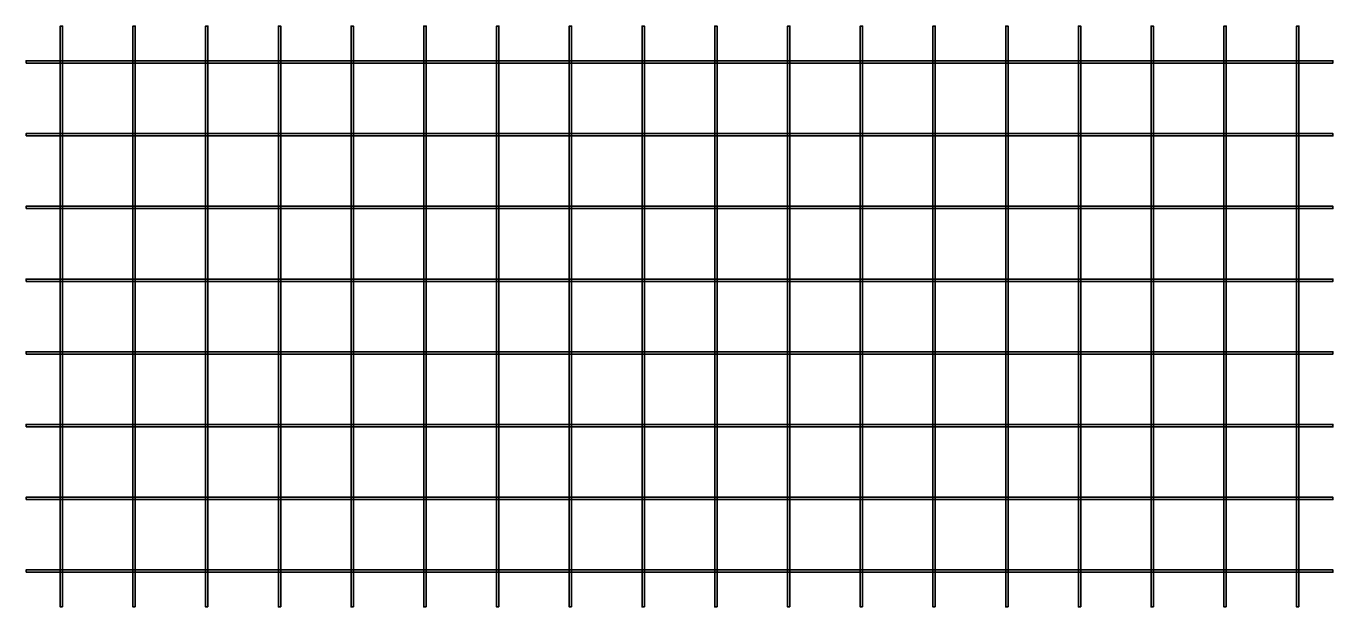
# Model space of a CAD drawing. Header units: millimetres. Extents: x -500 to 1300, y -1200 to -400.
import ezdxf

# ---------------------------------------------------------------- set-up
doc = ezdxf.new("R2010")
doc.units = ezdxf.units.MM
doc.header["$MEASUREMENT"] = 0
doc.layers.add('3mm', color=7, linetype='Continuous', lineweight=0)

msp = doc.modelspace()

# ---------------------------------------------------------------- linework, layer by layer
at = {"layer": '3mm', "color": 18, "lineweight": 35, "true_color": 0x000000}
for points in [[(-449.9, -1200), (-453.1, -1200), (-453.1, -400), (-449.9, -400)], [(-349.7, -1200), (-352.9, -1200), (-352.9, -400), (-349.7, -400)], [(-249.5, -1200), (-252.8, -1200), (-252.8, -400), (-249.5, -400)], [(-149.3, -1200), (-152.6, -1200), (-152.6, -400), (-149.3, -400)], [(-49.1, -1200), (-52.4, -1200), (-52.4, -400), (-49.1, -400)], [(51.1, -1200), (47.8, -1200), (47.8, -400), (51.1, -400)], [(151.2, -1200), (148, -1200), (148, -400), (151.2, -400)], [(251.4, -1200), (248.2, -1200), (248.2, -400), (251.4, -400)], [(351.6, -1200), (348.4, -1200), (348.4, -400), (351.6, -400)], [(451.8, -1200), (448.6, -1200), (448.6, -400), (451.8, -400)], [(552, -1200), (548.8, -1200), (548.8, -400), (552, -400)], [(652.2, -1200), (648.9, -1200), (648.9, -400), (652.2, -400)], [(752.4, -1200), (749.1, -1200), (749.1, -400), (752.4, -400)], [(852.6, -1200), (849.3, -1200), (849.3, -400), (852.6, -400)], [(952.8, -1200), (949.5, -1200), (949.5, -400), (952.8, -400)], [(1052.9, -1200), (1049.7, -1200), (1049.7, -400), (1052.9, -400)], [(1153.1, -1200), (1149.9, -1200), (1149.9, -400), (1153.1, -400)], [(1253.3, -1200), (1250.1, -1200), (1250.1, -400), (1253.3, -400)], [(-500, -451), (-500, -447.8), (1300, -447.8), (1300, -451)], [(-500, -551.2), (-500, -548), (1300, -548), (1300, -551.2)], [(-500, -651.4), (-500, -648.2), (1300, -648.2), (1300, -651.4)], [(-500, -751.6), (-500, -748.4), (1300, -748.4), (1300, -751.6)], [(-500, -851.8), (-500, -848.5), (1300, -848.5), (1300, -851.8)], [(-500, -952), (-500, -948.7), (1300, -948.7), (1300, -952)], [(-500, -1052.2), (-500, -1048.9), (1300, -1048.9), (1300, -1052.2)], [(-500, -1152.4), (-500, -1149.1), (1300, -1149.1), (1300, -1152.4)]]:
    msp.add_lwpolyline(points, close=True, dxfattribs=at)

doc.saveas('drawing.dxf')
